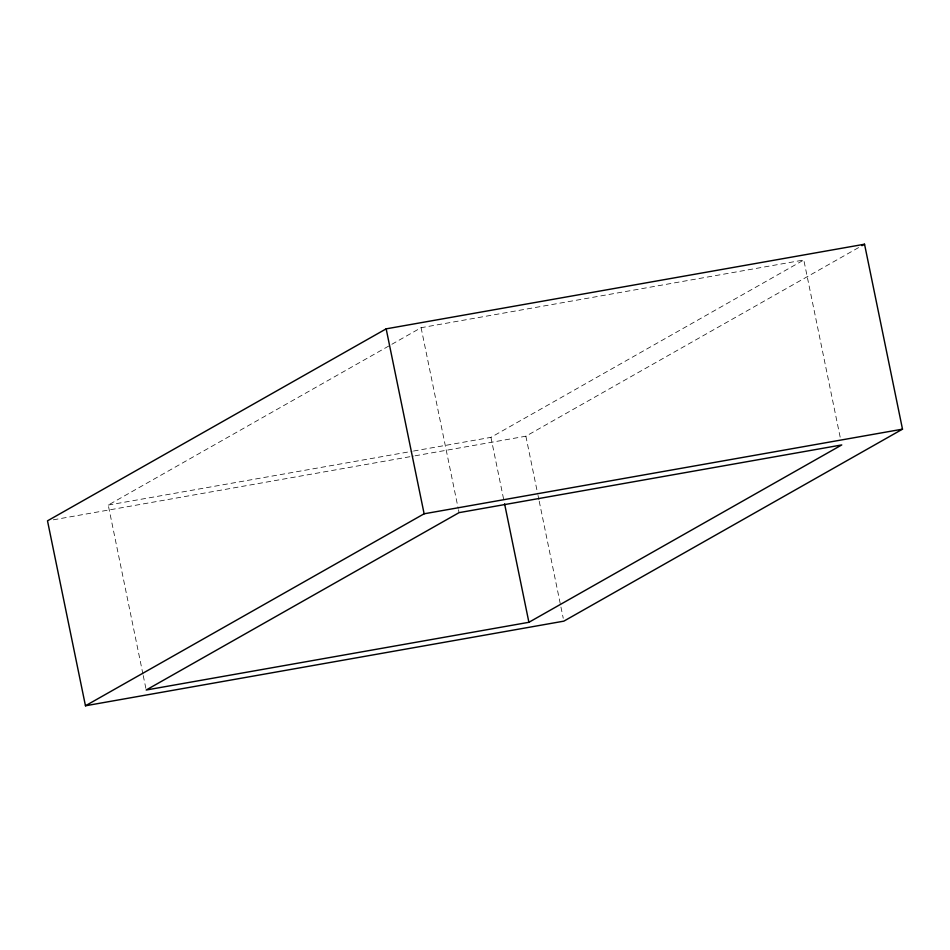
<?xml version="1.0" encoding="UTF-8"?>
<svg xmlns="http://www.w3.org/2000/svg" width="950" height="950" viewBox="0 0 950 950"><rect width="100%" height="100%" fill="white"/><g stroke="black" fill="none" stroke-linecap="round" stroke-linejoin="round"><path stroke-width="0.71" stroke-dasharray="4.75 3.56" d="M142.939 674.108L108.241 505.067L421.099 327.702L803.795 259.991L840.869 440.598M413.523 451.048L490.936 437.356L803.795 259.991M415.031 455.81L525.872 436.204L859.382 247.143M108.241 505.067L412.062 451.309M53.331 519.816L413.571 456.071M525.872 436.204L537.736 494M538.033 495.437L538.923 499.771M539.22 501.22L563.243 618.248M490.936 437.356L504.284 502.372M421.099 327.702L458.173 508.309M458.47 509.758L459.064 512.644M143.236 675.557L146.205 690.009"/><path stroke-width="1.43" d="M386.163 328.854L47.5 520.837L85.464 705.779L563.837 621.146L902.5 429.162L864.536 244.221L386.163 328.854L424.128 513.796L85.464 705.779M861.959 245.682L864.536 244.221M528.901 622.297L841.759 444.933L459.064 512.644L146.205 690.009L528.901 622.297L504.581 503.809M424.128 513.796L902.5 429.162"/></g></svg>
